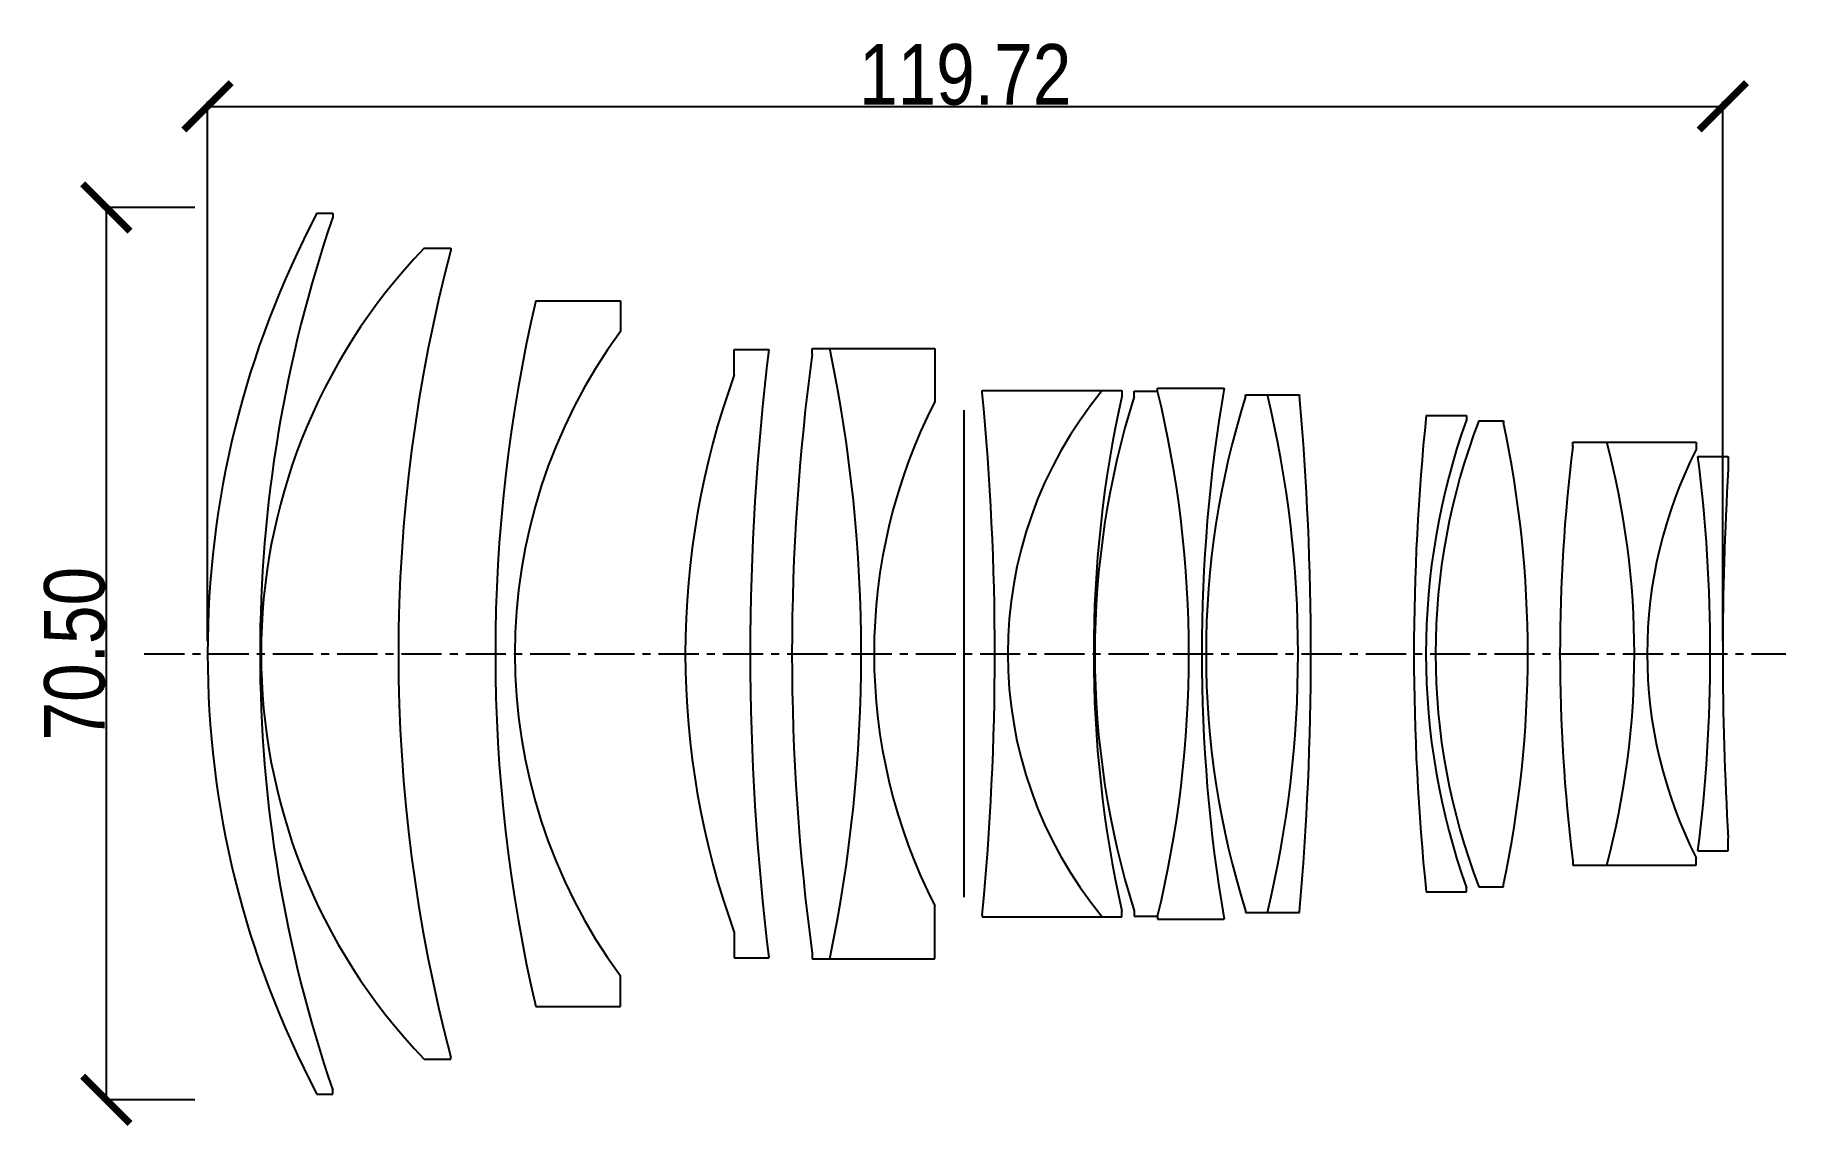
# Model space of a CAD drawing. Header units: millimetres. Extents: x -14 to 125, y -37 to 49.
import ezdxf

# ---------------------------------------------------------------- set-up
doc = ezdxf.new("R2010")
doc.units = ezdxf.units.MM
doc.linetypes.add('CENTER', pattern=[5.08, 3.175, -0.635, 0.635, -0.635])
for name, color, linetype in [('AXIS', 1, 'Continuous'), ('DIM', 4, 'Continuous'), ('EDGE', 7, 'Continuous'), ('STOP', 3, 'Continuous'), ('SURF', 7, 'Continuous')]:
    doc.layers.add(name, color=color, linetype=linetype)
doc.styles.add('OpenSansCondensed-Light', font='OpenSansCondensed-Light.ttf')
doc.dimstyles.new('EZDXF', dxfattribs={"dimtxt": 0.25, "dimasz": 0.175, "dimexe": 0.375, "dimexo": 0.125, "dimgap": 0.1, "dimtad": 1, "dimlfac": 100, "dimzin": 12, "dimdsep": 46, "dimtxsty": 'OpenSansCondensed-Light', "dimblk": 'ARCHTICK', "dimcen": 2.5, "dimazin": 3, "dimtfac": 0.5, "dimtmove": 2, "dimatfit": 3})

# ---------------------------------------------------------------- blocks, each defined once
blk = doc.blocks.new('_ARCHTICK')
at = {"color": 0, "linetype": 'BYBLOCK', "const_width": 0.15}
blk.add_lwpolyline([(-0.5, -0.5), (0.5, 0.5)], dxfattribs=at)

msp = doc.modelspace()

# ---------------------------------------------------------------- linework, layer by layer
at = {"layer": 'AXIS', "linetype": 'CENTER'}
msp.add_line((-5, 0), (124.72, 0), dxfattribs=at)
at = {"layer": 'EDGE'}
for p, q in [((8.643, 34.8), (9.891, 34.8)), ((9.891, 34.8), (9.891, 34.49)), ((17.113, 32.04), (19.228, 32.04)), ((19.228, 32.04), (19.228, 31.89)), ((25.928, 27.89), (32.614, 27.89)), ((32.614, 27.89), (32.614, 25.45)), ((41.621, 22.03), (41.621, 24.03)), ((41.621, 24.03), (44.355, 24.03)), ((47.773, 23.66), (47.773, 24.11)), ((47.773, 24.11), (49.164, 24.11)), ((49.164, 24.11), (57.455, 24.11)), ((57.455, 24.11), (57.455, 19.92)), ((61.202, 20.64), (61.202, 20.79)), ((61.202, 20.79), (70.69, 20.79)), ((70.69, 20.79), (72.235, 20.79)), ((72.235, 20.79), (72.235, 20.33)), ((75.068, 20.75), (75.068, 20.97)), ((75.068, 20.97), (80.32, 20.97)), ((73.218, 20.33), (73.218, 20.75)), ((73.218, 20.75), (75.068, 20.75)), ((82.024, 20.33), (82.024, 20.45)), ((82.024, 20.45), (83.748, 20.45)), ((83.748, 20.45), (86.276, 20.45)), ((86.276, 20.45), (86.276, 20.37)), ((96.289, 18.82), (99.469, 18.82)), ((99.469, 18.82), (99.469, 18.49)), ((100.452, 18.41), (102.404, 18.41)), ((102.404, 18.41), (102.404, 18.23)), ((107.875, 16.37), (107.875, 16.71)), ((107.875, 16.71), (110.551, 16.71)), ((110.551, 16.71), (117.625, 16.71)), ((117.625, 16.71), (117.625, 16.14)), ((117.767, 15.58), (120.163, 15.58)), ((120.163, 15.58), (120.163, 14.57)), ((120.163, -15.58), (120.163, -14.57)), ((107.875, -16.37), (107.875, -16.71)), ((117.625, -16.71), (117.625, -16.14)), ((117.767, -15.58), (120.163, -15.58)), ((107.875, -16.71), (110.551, -16.71)), ((110.551, -16.71), (117.625, -16.71)), ((96.289, -18.82), (99.469, -18.82)), ((99.469, -18.82), (99.469, -18.49)), ((100.452, -18.41), (102.404, -18.41)), ((102.404, -18.41), (102.404, -18.23)), ((57.455, -24.11), (57.455, -19.92)), ((61.202, -20.64), (61.202, -20.79)), ((72.235, -20.79), (72.235, -20.33)), ((73.218, -20.33), (73.218, -20.75)), ((73.218, -20.75), (75.068, -20.75)), ((75.068, -20.75), (75.068, -20.97)), ((82.024, -20.33), (82.024, -20.45)), ((82.024, -20.45), (83.748, -20.45)), ((83.748, -20.45), (86.276, -20.45)), ((86.276, -20.45), (86.276, -20.37)), ((41.621, -22.03), (41.621, -24.03)), ((61.202, -20.79), (70.69, -20.79)), ((70.69, -20.79), (72.235, -20.79)), ((75.068, -20.97), (80.32, -20.97)), ((41.621, -24.03), (44.355, -24.03)), ((47.773, -23.66), (47.773, -24.11)), ((47.773, -24.11), (49.164, -24.11)), ((49.164, -24.11), (57.455, -24.11)), ((32.614, -27.89), (32.614, -25.45)), ((25.928, -27.89), (32.614, -27.89)), ((17.113, -32.04), (19.228, -32.04)), ((19.228, -32.04), (19.228, -31.89)), ((9.891, -34.8), (9.891, -34.49)), ((8.643, -34.8), (9.891, -34.8))]:
    msp.add_line(p, q, dxfattribs=at)
at = {"layer": 'STOP'}
msp.add_line((59.784, -19.24), (59.784, 19.24), dxfattribs=at)
at = {"layer": 'SURF'}
for centre, radius, start, end in [((74.379, 0), 74.379, 152.10362, 207.89638), ((110.491, 0), 106.348, 161.07606, 198.92394), ((50.511, 0), 46.282, 136.18931, 223.81069), ((139.784, 0), 124.703, 165.1833, 194.8167), ((146.266, 0), 123.528, 166.95132, 193.04868), ((67.308, 0), 43.028, 143.73823, 216.26177), ((238.919, 0), 196.043, 172.95925, 187.04075), ((222.422, 0), 176.245, 172.28504, 187.71496), ((-66.476, 0), 118.127, -11.77696, 11.77696), ((102.318, 0), 64.572, 160.05185, 199.94815), ((95.921, 0), 32.693, 140.51205, 219.48795), ((203.977, 0), 125.423, 170.37528, 189.62472), ((96.455, 0), 43.793, 152.94361, 207.05639), ((-150.974, 0), 213.178, -5.55611, 5.55611), ((164.209, 0), 94.194, 167.53571, 192.46429), ((138.066, 0), 67.96, 162.59365, 197.40635), ((-10.757, 0), 88.298, -13.5916, 13.5916), ((146.448, 0), 67.555, 162.48593, 197.51407), ((-1.412, 0), 87.581, -13.50311, 13.50311), ((-142.408, 0), 229.589, -5.09019, 5.09019), ((279.245, 0), 183.922, 174.12687, 185.87313), ((151.342, 0), 55.07, 160.38158, 199.61842), ((148.26, 0), 51.23, 158.93912, 201.06088), ((16.508, 0), 87.809, -11.98231, 11.98231), ((47.943, 0), 64.8, -14.94373, 14.94373), ((239.726, 0), 132.863, 172.92262, 187.07738), ((149.344, 0), 35.589, 153.03084, 206.96916), ((-6.78, 0), 125.517, -7.13032, 7.13032), ((359.435, 0), 239.715, 176.51539, 183.48461)]:
    msp.add_arc(centre, radius, start, end, dxfattribs=at)

# ---------------------------------------------------------------- dimensions: what is measured, and where the dimension line sits
at = {"layer": 'DIM'}
msp.add_linear_dim(base=(0, 43.25), p1=(0, 0), p2=(119.72, 0), dimstyle='EZDXF', override={"dimscale": 1, "dimtxt": 4.7888, "dimasz": 3.74125, "dimexo": 1, "dimdec": 2, "dimlfac": 1, "dimzin": 0, "dimdsep": 46}, dxfattribs=at).render()
msp.add_linear_dim(base=(-8, -35.25), p1=(0, -35.25), p2=(0, 35.25), angle=90, dimstyle='EZDXF', override={"dimscale": 1, "dimtxt": 4.7888, "dimasz": 3.74125, "dimexo": 1, "dimdec": 2, "dimlfac": 1, "dimzin": 0, "dimdsep": 46}, dxfattribs=at).render()

doc.saveas('drawing.dxf')
